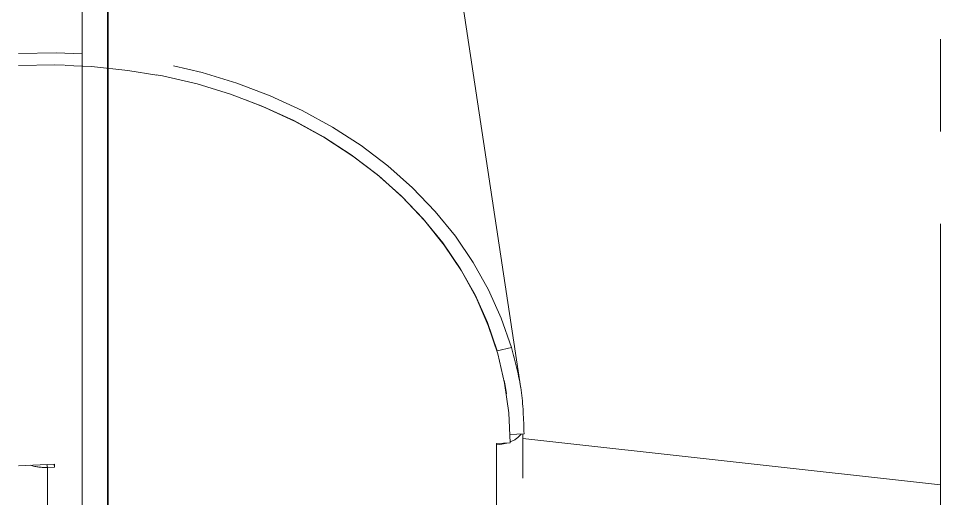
# Paper-space layout 'Blatt1' of a CAD drawing. Header units: millimetres. Extents: x 0 to 1189, y 0 to 841.
# Drawn here: x 641.9 to 654.58, y 149.77 to 156.38 of the extents above; entities that cross this region are included whole.
import ezdxf

# ---------------------------------------------------------------- set-up
doc = ezdxf.new("R2010")
doc.units = ezdxf.units.MM
doc.linetypes.add('PHANTOM', pattern=[12.7, 6.35, -1.27, 1.27, -1.27, 1.27, -1.27])

psp = doc.layouts.new('Blatt1')

# ---------------------------------------------------------------- linework, layer by layer
at = {"color": 7, "linetype": 'Continuous', "lineweight": 35}
psp.add_line((643.123, 52.962), (643.123, 192.508), dxfattribs=at)
at = {"color": 8, "linetype": 'Continuous', "lineweight": 18}
psp.add_line((642.773, 52.878), (642.773, 192.425), dxfattribs=at)
at = {"color": 7, "linetype": 'PHANTOM', "lineweight": 18}
for p, q in [((654.582, 191.653), (654.582, 147.478)), ((648.808, 151.285), (645.629, 172.279)), ((648.677, 151.853), (648.483, 151.805)), ((648.591, 151.327), (648.58, 151.397)), ((648.609, 151.212), (648.591, 151.327)), ((648.851, 150.664), (648.652, 150.654)), ((648.835, 99.252), (648.835, 150.664)), ((654.582, 149.959), (648.835, 150.597)), ((648.47, 150.529), (648.659, 150.539)), ((648.47, 150.513), (648.47, 150.529)), ((642.393, 150.247), (641.895, 150.222)), ((642.387, 150.247), (642.393, 150.206)), ((642.393, 150.206), (642.393, 150.247)), ((642.293, 150.201), (642.393, 150.206))]:
    psp.add_line(p, q, dxfattribs=at)
at = {"color": 8, "linetype": 'PHANTOM', "lineweight": 18}
for p, q in [((648.47, 150.513), (648.47, 99.022)), ((642.287, 150.242), (642.293, 150.201)), ((642.293, 150.201), (642.293, 98.71))]:
    psp.add_line(p, q, dxfattribs=at)
at = {"color": 7, "linetype": 'PHANTOM', "lineweight": 18, "flags": 128}
for points in [[(648.677, 151.853), (648.538, 152.254), (648.363, 152.644), (648.151, 153.021), (647.906, 153.382), (647.627, 153.725), (647.317, 154.049), (646.977, 154.352), (646.609, 154.631), (646.214, 154.886), (645.797, 155.115), (645.357, 155.317), (644.899, 155.491), (644.424, 155.635), (643.935, 155.75), (643.435, 155.833), (642.926, 155.886), (642.412, 155.907), (641.895, 155.897)], [(648.483, 151.805), (648.348, 152.195), (648.178, 152.574), (647.973, 152.94), (647.734, 153.291), (647.463, 153.624), (647.162, 153.939), (646.831, 154.232), (646.474, 154.504), (646.091, 154.752), (645.685, 154.974), (645.258, 155.17), (644.813, 155.339), (644.352, 155.479), (643.877, 155.59), (643.391, 155.672), (642.897, 155.723), (642.397, 155.743), (641.895, 155.733)], [(648.659, 150.539), (648.64, 150.951), (648.584, 151.36), (648.489, 151.762), (648.358, 152.156), (648.191, 152.538), (647.989, 152.907), (647.752, 153.262), (647.483, 153.598), (647.183, 153.916), (646.852, 154.213), (646.495, 154.487), (646.111, 154.738), (645.704, 154.963), (645.276, 155.161), (644.828, 155.331), (644.365, 155.472), (643.887, 155.584), (643.399, 155.666), (642.902, 155.717), (642.4, 155.736), (641.895, 155.725)], [(648.47, 150.513), (648.547, 150.521), (648.614, 150.536)]]:
    psp.add_lwpolyline(points, dxfattribs=at)
at = {"color": 7, "linetype": 'PHANTOM', "lineweight": 18}
for centre, radius, start, end in [((648.556, 150.851), 0.317, 289.0875, 323.0921), ((642.256, 150.84), 0.64, 252.3219, 273.3682)]:
    psp.add_arc(centre, radius, start, end, dxfattribs=at)
psp.add_open_spline([(648.851, 150.664), (648.845, 150.866), (648.834, 151.269), (648.729, 151.658), (648.677, 151.853)], degree=3, dxfattribs=at)

doc.saveas('drawing.dxf')
